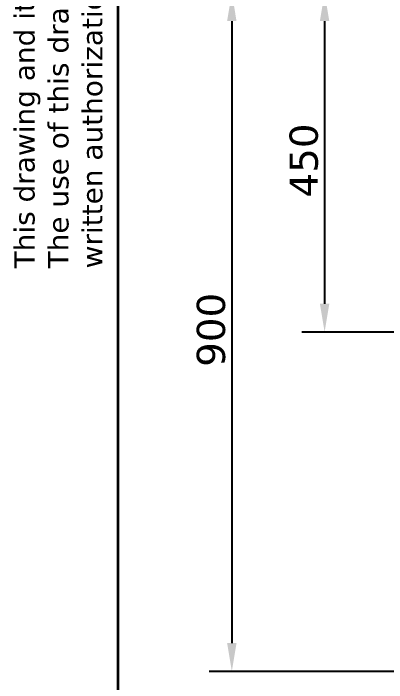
# Model space of a CAD drawing. Header units: millimetres. Extents: x 101 to 3000, y 150 to 4305.
# Drawn here: x 101 to 597, y 2646 to 3533 of the extents above; entities that cross this region are included whole.
import ezdxf

# ---------------------------------------------------------------- set-up
doc = ezdxf.new("R2010")
doc.units = ezdxf.units.MM
doc.header["$LTSCALE"] = 15
doc.layers.add('Bemaßung (ISO)', color=7, linetype='Continuous', lineweight=25)
doc.layers.add('Rahmen (ISO)', color=7, linetype='Continuous', lineweight=35)
doc.styles.add('Notiztext (DIN)', font='verdana.ttf')
doc.dimstyles.new('Standard (DIN)', dxfattribs={"dimscale": 15, "dimtxt": 2.5, "dimasz": 2.5, "dimexe": 2, "dimexo": 4, "dimgap": 0.5, "dimtad": 1, "dimdec": 1, "dimrnd": 1e-08, "dimtxsty": 'Notiztext (DIN)', "dimcen": 0.09, "dimclrd": 256, "dimclre": 256, "dimclrt": 256, "dimadec": 0, "dimazin": 2, "dimtfac": 1, "dimtmove": 0, "dimatfit": 3, "dimfxl": 0, "dimtolj": 1, "dimtzin": 0, "dimlwd": -1, "dimlwe": -1, "dimarcsym": 0})

# ---------------------------------------------------------------- blocks, each defined once
blk = doc.blocks.new('Ränder Wedi_hoch')
at = {"layer": 'Rahmen (ISO)'}
blk.add_line((16, 287), (16, 10), dxfattribs=at)
at = {"layer": 'Rahmen (ISO)', "insert": (10.994, 213), "char_height": 1.8, "width": 131.8193, "attachment_point": 4, "rotation": 90, "line_spacing_factor": 0.999579, "style": 'Notiztext (DIN)'}
blk.add_mtext('\\fVerdana|b0|i0;\\H1.8000;This drawing and its copyrights are owned by wedi GmbH.\\PThe use of this drawing is subject to prior,\\Pwritten authorization by wedi GmbH.', dxfattribs=at)
blk = doc.blocks.new('*D76')
at = {"layer": 'Bemaßung (ISO)', "transparency": 16777216}
for p, q in [((711.63, 3560.5), (484.35, 3560.5)), ((514.35, 3523), (514.35, 3148.01)), ((746.67, 3110.51), (484.35, 3110.51))]:
    blk.add_line(p, q, dxfattribs=at)
for points in [[(508.1, 3523), (520.6, 3523), (514.35, 3560.5)], [(508.1, 3148.01), (520.6, 3148.01), (514.35, 3110.51)]]:
    blk.add_solid(points, dxfattribs=at)
at = {"layer": 'Defpoints', "color": 0, "transparency": 16777216}
for p in [(771.63, 3560.5), (514.35, 3110.51), (806.67, 3110.51)]:
    blk.add_point(p, dxfattribs=at)
at = {"layer": 'Bemaßung (ISO)', "transparency": 16777216, "insert": (467.82, 3288.99), "char_height": 37.5, "attachment_point": 1, "rotation": 90, "style": 'Notiztext (DIN)'}
blk.add_mtext('\\A1;450', dxfattribs=at)
blk = doc.blocks.new('*D77')
at = {"layer": 'Bemaßung (ISO)', "transparency": 16777216}
for p, q in [((711.63, 3560.5), (361.26, 3560.5)), ((391.26, 3523), (391.26, 2698)), ((711.63, 2660.5), (361.26, 2660.5))]:
    blk.add_line(p, q, dxfattribs=at)
for points in [[(385.01, 3523), (397.51, 3523), (391.26, 3560.5)], [(385.01, 2698), (397.51, 2698), (391.26, 2660.5)]]:
    blk.add_solid(points, dxfattribs=at)
at = {"layer": 'Defpoints', "color": 0, "transparency": 16777216}
for p in [(771.63, 3560.5), (391.26, 2660.5), (771.63, 2660.5)]:
    blk.add_point(p, dxfattribs=at)
at = {"layer": 'Bemaßung (ISO)', "transparency": 16777216, "insert": (344.73, 3064.44), "char_height": 37.5, "attachment_point": 1, "rotation": 90, "style": 'Notiztext (DIN)'}
blk.add_mtext('\\A1;900', dxfattribs=at)

msp = doc.modelspace()

# ---------------------------------------------------------------- block references
at = {"xscale": 15, "yscale": 15, "zscale": 15}
msp.add_blockref('Ränder Wedi_hoch', (0, 0), dxfattribs=at)

# ---------------------------------------------------------------- dimensions: what is measured, and where the dimension line sits
at = {"layer": 'Bemaßung (ISO)'}
for base, p2, picture, middle in [((391.26, 2660.5), (771.63, 2660.5), '*D77', (391.26, 3110.5)), ((514.35, 3110.51), (806.67, 3110.51), '*D76', (514.35, 3335.51))]:
    dim = msp.add_linear_dim(base=base, p1=(771.63, 3560.5), p2=p2, angle=90, dimstyle='Standard (DIN)', override={"dimdec": 1, "dimtp": 0, "dimtm": 0, "dimtdec": 2, "dimtofl": 0, "dimatfit": 1}, dxfattribs=at)
    dim.commit()
    dim.dimension.update_dxf_attribs({"geometry": picture, "text_midpoint": middle, "dimtype": 160})

doc.saveas('drawing.dxf')
